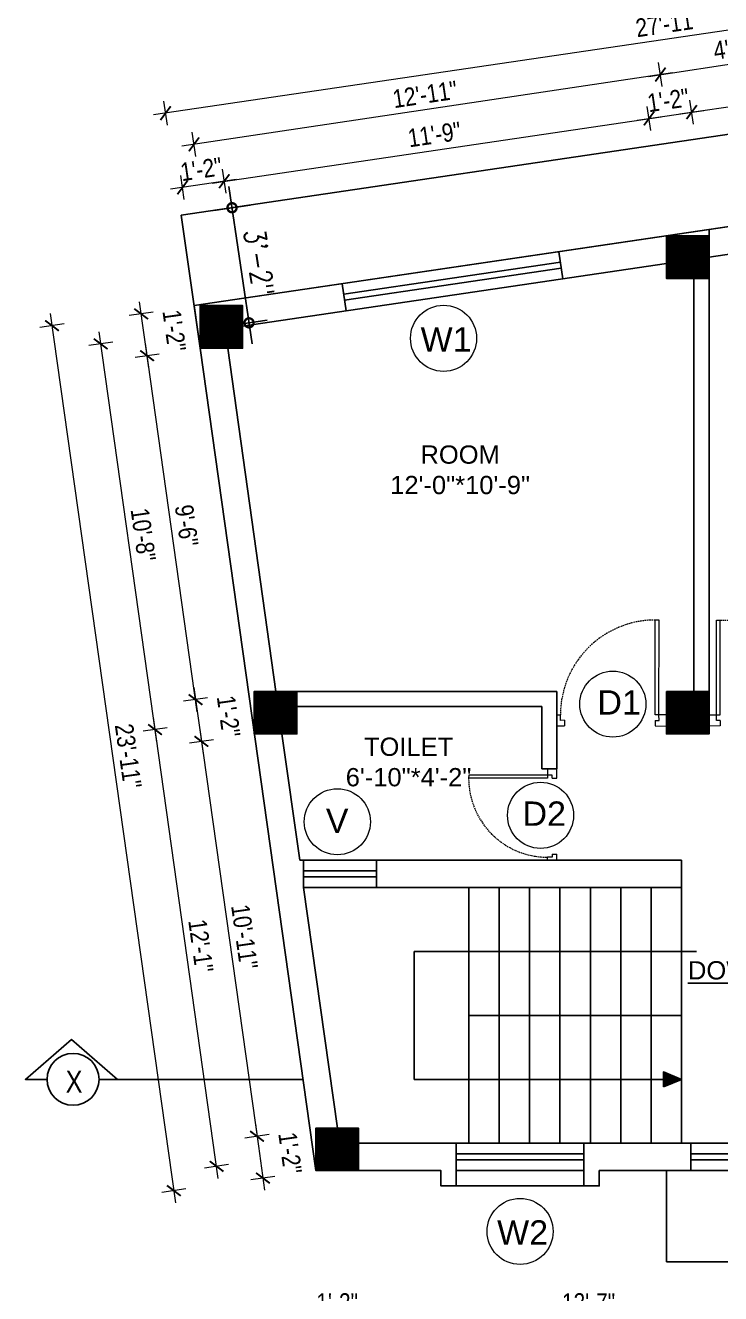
# Model space of a CAD drawing. Header units: inches. Extents: x -9985691 to 3643, y -3270716 to 4788.
# Drawn here: x -4972237.5 to -4972008.9, y -3262200.2 to -3261783.4 of the extents above; entities that cross this region are included whole.
import ezdxf

# ---------------------------------------------------------------- set-up
doc = ezdxf.new("R2010")
doc.units = ezdxf.units.IN
doc.header["$LTSCALE"] = 2
doc.header["$MEASUREMENT"] = 0
doc.header["$PDMODE"] = 34
doc.linetypes.add('HIDDEN', pattern=[0.375, 0.25, -0.125])
doc.layers.get('0').update_dxf_attribs({"linetype": 'CONTINUOUS'})
doc.layers.get('DEFPOINTS').update_dxf_attribs({"color": 141, "linetype": 'CONTINUOUS'})
doc.layers.add('A-Hatch', color=7, linetype='CONTINUOUS')
for name, color, linetype, lineweight in [('Annotate-Lite.w', 177, 'CONTINUOUS', 9), ('DIM 1-100', 4, 'CONTINUOUS', 13), ('Door-Window.w', 4, 'CONTINUOUS', 15), ('TEXT', 181, 'CONTINUOUS', 25)]:
    doc.layers.add(name, color=color, linetype=linetype, lineweight=lineweight)
doc.styles.add('ARAIL', font='ARIALN.TTF')
doc.styles.add('arial.', font='arial.ttf')
doc.styles.add('gaurav', font='arial.ttf')
doc.styles.add('ROMANS', font='Romans.shx', dxfattribs={"width": 0.8})
doc.styles.get("Standard").update_dxf_attribs({"font": 'ARIALN.TTF'})
doc.dimstyles.new('1 by 96', dxfattribs={"dimtxt": 6, "dimasz": 4, "dimexe": 4, "dimexo": 4, "dimgap": 2, "dimtad": 1, "dimdec": 0, "dimzin": 0, "dimdsep": 46, "dimlunit": 4, "dimtxsty": 'Standard', "dimblk": 'ARCHTICK', "dimcen": 0, "dimdle": 4, "dimadec": 0, "dimazin": 0, "dimtfac": 1, "dimtdec": 0, "dimtix": 1, "dimtofl": 0, "dimtmove": 1, "dimatfit": 3, "dimldrblk": 'ARCHTICK', "dimfxl": 4, "dimfxlon": 1, "dimtolj": 1, "dimtzin": 0, "dimlwd": -1, "dimlwe": -1, "dimarcsym": 0})
doc.dimstyles.new('8 SCALE', dxfattribs={"dimscale": 0, "dimtxt": 7, "dimasz": 6, "dimexe": 6, "dimexo": 2, "dimgap": 2, "dimtad": 1, "dimdec": 0, "dimzin": 0, "dimdsep": 46, "dimlunit": 4, "dimtxsty": 'ROMANS', "dimblk": 'DOTSMALL', "dimcen": 0, "dimdle": 7, "dimclrd": 8, "dimclre": 8, "dimclrt": 3, "dimadec": 0, "dimazin": 0, "dimtfac": 1, "dimtdec": 0, "dimtofl": 0, "dimtmove": 2, "dimatfit": 3, "dimfxl": 6, "dimfxlon": 1, "dimtolj": 1, "dimtzin": 0, "dimarcsym": 0})

# ---------------------------------------------------------------- blocks, each defined once
blk = doc.blocks.new('3-0')
at = {"ltscale": 3}
for p, q in [((11063.05, 10097.68), (11065.97, 10099.9)), ((11063.05, 10097.68), (11064.53, 10095.73)), ((11065.99, 10096.84), (11064.53, 10095.73)), ((11065.25, 10097.81), (11066.71, 10098.92)), ((11065.99, 10096.84), (11065.25, 10097.81)), ((11065.97, 10099.9), (11066.71, 10098.92)), ((11085.5, 10074.13), (11110.32, 10092.96)), ((11086.24, 10073.15), (11111.05, 10091.97)), ((11111.05, 10091.97), (11110.32, 10092.96)), ((11084.04, 10073.02), (11082.57, 10071.91)), ((11082.57, 10071.91), (11084.79, 10068.98)), ((11084.04, 10073.02), (11084.78, 10072.04)), ((11084.78, 10072.04), (11086.24, 10073.15)), ((11084.79, 10068.98), (11087.72, 10071.2)), ((11086.24, 10073.15), (11085.5, 10074.13)), ((11087.72, 10071.2), (11086.24, 10073.15))]:
    blk.add_line(p, q, dxfattribs=at)
at = {"layer": 'Door-Window.w', "color": 9, "linetype": 'HIDDEN', "lineweight": 18}
blk.add_arc((11085.5, 10074.13), 31.16, 37.1906, 127.1465, dxfattribs=at)
blk = doc.blocks.new('_ArchTick')
at = {"color": 0, "linetype": 'ByBlock', "const_width": 0.15}
blk.add_lwpolyline([(-0.5, -0.5), (0.5, 0.5)], dxfattribs=at)
blk = doc.blocks.new('*D383')
at = {"layer": 'DEFPOINTS', "color": 0, "ltscale": 0.5, "transparency": 16777216}
for p in [(-4972141.99, -3262159.74), (-4972127.99, -3262159.74), (-4972127.99, -3262208.03)]:
    blk.add_point(p, dxfattribs=at)
at = {"layer": 'DIM 1-100', "color": 0, "ltscale": 0.5, "transparency": 16777216}
for p, q in [((-4972141.99, -3262204.03), (-4972141.99, -3262212.03)), ((-4972127.99, -3262204.03), (-4972127.99, -3262212.03)), ((-4972145.99, -3262208.03), (-4972123.99, -3262208.03))]:
    blk.add_line(p, q, dxfattribs=at)
at = {"layer": 'DIM 1-100', "color": 0, "ltscale": 0.5, "transparency": 16777216, "xscale": 4, "yscale": 4, "zscale": 4, "rotation": 180}
blk.add_blockref('_ArchTick', (-4972141.99, -3262208.03), dxfattribs=at)
at = {"layer": 'DIM 1-100', "color": 0, "ltscale": 0.5, "transparency": 16777216, "xscale": 4, "yscale": 4, "zscale": 4}
blk.add_blockref('_ArchTick', (-4972127.99, -3262208.03), dxfattribs=at)
at = {"layer": 'DIM 1-100', "color": 0, "ltscale": 0.5, "transparency": 16777216, "insert": (-4972134.99, -3262203.02), "char_height": 6, "attachment_point": 5}
blk.add_mtext('\\A1;1\'-2"', dxfattribs=at)
blk = doc.blocks.new('*D384')
at = {"layer": 'DEFPOINTS', "color": 0, "ltscale": 0.5, "transparency": 16777216}
for p in [(-4972127.99, -3262159.74), (-4971976.75, -3262159.74), (-4971976.75, -3262208.03)]:
    blk.add_point(p, dxfattribs=at)
at = {"layer": 'DIM 1-100', "color": 0, "ltscale": 0.5, "transparency": 16777216}
for p, q in [((-4972127.99, -3262204.03), (-4972127.99, -3262212.03)), ((-4971976.75, -3262204.03), (-4971976.75, -3262212.03)), ((-4972131.99, -3262208.03), (-4971972.75, -3262208.03))]:
    blk.add_line(p, q, dxfattribs=at)
at = {"layer": 'DIM 1-100', "color": 0, "ltscale": 0.5, "transparency": 16777216, "xscale": 4, "yscale": 4, "zscale": 4, "rotation": 180}
blk.add_blockref('_ArchTick', (-4972127.99, -3262208.03), dxfattribs=at)
at = {"layer": 'DIM 1-100', "color": 0, "ltscale": 0.5, "transparency": 16777216, "xscale": 4, "yscale": 4, "zscale": 4}
blk.add_blockref('_ArchTick', (-4971976.75, -3262208.03), dxfattribs=at)
at = {"layer": 'DIM 1-100', "color": 0, "ltscale": 0.5, "transparency": 16777216, "insert": (-4972052.37, -3262203.02), "char_height": 6, "attachment_point": 5}
blk.add_mtext('\\A1;12\'-7"', dxfattribs=at)
blk = doc.blocks.new('*D388')
at = {"layer": 'DEFPOINTS', "color": 0, "ltscale": 0.5, "transparency": 16777216}
for p in [(-4972180.06, -3261889.5), (-4972197.46, -3261891.95), (-4972162.21, -3262002.24)]:
    blk.add_point(p, dxfattribs=at)
at = {"layer": 'DIM 1-100', "color": 0, "ltscale": 0.5, "transparency": 16777216}
for p, q in [((-4972180.98, -3262008.92), (-4972198.02, -3261887.99)), ((-4972193.5, -3261891.39), (-4972201.42, -3261892.51)), ((-4972177.58, -3262004.41), (-4972185.5, -3262005.52))]:
    blk.add_line(p, q, dxfattribs=at)
at = {"layer": 'DIM 1-100', "color": 0, "ltscale": 0.5, "transparency": 16777216, "xscale": 4, "yscale": 4, "zscale": 4}
for p, rotation in [((-4972197.46, -3261891.95), 98.01894551880068), ((-4972181.54, -3262004.96), 278.0189455188006)]:
    blk.add_blockref('_ArchTick', p, dxfattribs=dict(at, rotation=rotation))
at = {"layer": 'DIM 1-100', "color": 0, "ltscale": 0.5, "transparency": 16777216, "insert": (-4972184.49, -3261947.75), "char_height": 6, "attachment_point": 5, "rotation": 278.0189}
blk.add_mtext('\\A1;9\'-6"', dxfattribs=at)
blk = doc.blocks.new('*D389')
at = {"layer": 'DEFPOINTS', "color": 0, "ltscale": 0.5, "transparency": 16777216}
for p in [(-4972180.06, -3261875.5), (-4972199.4, -3261878.22), (-4972180.06, -3261889.5)]:
    blk.add_point(p, dxfattribs=at)
at = {"layer": 'DIM 1-100', "color": 0, "ltscale": 0.5, "transparency": 16777216}
for p, q in [((-4972195.43, -3261877.66), (-4972203.36, -3261878.78)), ((-4972196.9, -3261895.91), (-4972199.95, -3261874.26)), ((-4972193.5, -3261891.39), (-4972201.42, -3261892.51))]:
    blk.add_line(p, q, dxfattribs=at)
at = {"layer": 'DIM 1-100', "color": 0, "ltscale": 0.5, "transparency": 16777216, "xscale": 4, "yscale": 4, "zscale": 4}
for p, rotation in [((-4972199.4, -3261878.22), 98.01894551880068), ((-4972197.46, -3261891.95), 278.0189455188006)]:
    blk.add_blockref('_ArchTick', p, dxfattribs=dict(at, rotation=rotation))
at = {"layer": 'DIM 1-100', "color": 0, "ltscale": 0.5, "transparency": 16777216, "insert": (-4972188.5, -3261883.69), "char_height": 6, "attachment_point": 5, "rotation": 278.0189}
blk.add_mtext('\\A1;1\'-2"', dxfattribs=at)
blk = doc.blocks.new('*D390')
at = {"layer": 'DEFPOINTS', "color": 0, "ltscale": 0.5, "transparency": 16777216}
for p in [(-4972162.21, -3262002.24), (-4972179.61, -3262018.69), (-4972162.21, -3262016.24)]:
    blk.add_point(p, dxfattribs=at)
at = {"layer": 'DIM 1-100', "color": 0, "ltscale": 0.5, "transparency": 16777216}
for p, q in [((-4972182.1, -3262001), (-4972179.05, -3262022.65)), ((-4972177.58, -3262004.41), (-4972185.5, -3262005.52)), ((-4972175.65, -3262018.13), (-4972183.57, -3262019.25))]:
    blk.add_line(p, q, dxfattribs=at)
at = {"layer": 'DIM 1-100', "color": 0, "ltscale": 0.5, "transparency": 16777216, "xscale": 4, "yscale": 4, "zscale": 4}
for p, rotation in [((-4972181.54, -3262004.96), 98.01894551880068), ((-4972179.61, -3262018.69), 278.0189455188006)]:
    blk.add_blockref('_ArchTick', p, dxfattribs=dict(at, rotation=rotation))
at = {"layer": 'DIM 1-100', "color": 0, "ltscale": 0.5, "transparency": 16777216, "insert": (-4972170.65, -3262010.43), "char_height": 6, "attachment_point": 5, "rotation": 278.0189}
blk.add_mtext('\\A1;1\'-2"', dxfattribs=at)
blk = doc.blocks.new('*D391')
at = {"layer": 'DEFPOINTS', "color": 0, "ltscale": 0.5, "transparency": 16777216}
for p in [(-4972162.21, -3262016.24), (-4972161.32, -3262148.46), (-4972141.99, -3262145.74)]:
    blk.add_point(p, dxfattribs=at)
at = {"layer": 'DIM 1-100', "color": 0, "ltscale": 0.5, "transparency": 16777216}
for p, q in [((-4972180.16, -3262014.73), (-4972160.77, -3262152.42)), ((-4972175.65, -3262018.13), (-4972183.57, -3262019.25)), ((-4972157.36, -3262147.91), (-4972165.29, -3262149.02))]:
    blk.add_line(p, q, dxfattribs=at)
at = {"layer": 'DIM 1-100', "color": 0, "ltscale": 0.5, "transparency": 16777216, "xscale": 4, "yscale": 4, "zscale": 4}
for p, rotation in [((-4972179.61, -3262018.69), 98.01894551880068), ((-4972161.32, -3262148.46), 278.0189455188006)]:
    blk.add_blockref('_ArchTick', p, dxfattribs=dict(at, rotation=rotation))
at = {"layer": 'DIM 1-100', "color": 0, "ltscale": 0.5, "transparency": 16777216, "insert": (-4972165.45, -3262082.87), "char_height": 6, "attachment_point": 5, "rotation": 278.0189}
blk.add_mtext('\\A1;10\'-11"', dxfattribs=at)
blk = doc.blocks.new('*D392')
at = {"layer": 'DEFPOINTS', "color": 0, "ltscale": 0.5, "transparency": 16777216}
for p in [(-4972141.99, -3262145.74), (-4972141.99, -3262159.74), (-4972159.39, -3262162.19)]:
    blk.add_point(p, dxfattribs=at)
at = {"layer": 'DIM 1-100', "color": 0, "ltscale": 0.5, "transparency": 16777216}
for p, q in [((-4972161.88, -3262144.5), (-4972158.83, -3262166.15)), ((-4972157.36, -3262147.91), (-4972165.29, -3262149.02)), ((-4972155.43, -3262161.63), (-4972163.35, -3262162.75))]:
    blk.add_line(p, q, dxfattribs=at)
at = {"layer": 'DIM 1-100', "color": 0, "ltscale": 0.5, "transparency": 16777216, "xscale": 4, "yscale": 4, "zscale": 4}
for p, rotation in [((-4972161.32, -3262148.46), 98.01894551880068), ((-4972159.39, -3262162.19), 278.0189455188006)]:
    blk.add_blockref('_ArchTick', p, dxfattribs=dict(at, rotation=rotation))
at = {"layer": 'DIM 1-100', "color": 0, "ltscale": 0.5, "transparency": 16777216, "insert": (-4972150.43, -3262153.93), "char_height": 6, "attachment_point": 5, "rotation": 278.0189}
blk.add_mtext('\\A1;1\'-2"', dxfattribs=at)
blk = doc.blocks.new('*D393')
at = {"layer": 'DEFPOINTS', "color": 0, "ltscale": 0.5, "transparency": 16777216}
for p in [(-4972155.21, -3262009.24), (-4972194.84, -3262014.82), (-4972134.99, -3262152.74)]:
    blk.add_point(p, dxfattribs=at)
at = {"layer": 'DIM 1-100', "color": 0, "ltscale": 0.5, "transparency": 16777216}
for p, q in [((-4972174.06, -3262162.28), (-4972195.39, -3262010.86)), ((-4972190.88, -3262014.26), (-4972198.8, -3262015.38)), ((-4972170.66, -3262157.76), (-4972178.58, -3262158.88))]:
    blk.add_line(p, q, dxfattribs=at)
at = {"layer": 'DIM 1-100', "color": 0, "ltscale": 0.5, "transparency": 16777216, "xscale": 4, "yscale": 4, "zscale": 4}
for p, rotation in [((-4972194.84, -3262014.82), 98.01894551876403), ((-4972174.62, -3262158.32), 278.018945518764)]:
    blk.add_blockref('_ArchTick', p, dxfattribs=dict(at, rotation=rotation))
at = {"layer": 'DIM 1-100', "color": 0, "ltscale": 0.5, "transparency": 16777216, "insert": (-4972179.76, -3262085.87), "char_height": 6, "attachment_point": 5, "rotation": 278.0189}
blk.add_mtext('\\A1;12\'-1"', dxfattribs=at)
blk = doc.blocks.new('*D394')
at = {"layer": 'DEFPOINTS', "color": 0, "ltscale": 0.5, "transparency": 16777216}
for p in [(-4972173.06, -3261882.5), (-4972212.69, -3261888.08), (-4972155.21, -3262009.24)]:
    blk.add_point(p, dxfattribs=at)
at = {"layer": 'DIM 1-100', "color": 0, "ltscale": 0.5, "transparency": 16777216}
for p, q in [((-4972194.28, -3262018.78), (-4972213.25, -3261884.12)), ((-4972208.73, -3261887.52), (-4972216.65, -3261888.64)), ((-4972190.88, -3262014.26), (-4972198.8, -3262015.38))]:
    blk.add_line(p, q, dxfattribs=at)
at = {"layer": 'DIM 1-100', "color": 0, "ltscale": 0.5, "transparency": 16777216, "xscale": 4, "yscale": 4, "zscale": 4}
for p, rotation in [((-4972212.69, -3261888.08), 98.01894551879886), ((-4972194.84, -3262014.82), 278.0189455187988)]:
    blk.add_blockref('_ArchTick', p, dxfattribs=dict(at, rotation=rotation))
at = {"layer": 'DIM 1-100', "color": 0, "ltscale": 0.5, "transparency": 16777216, "insert": (-4972198.75, -3261950.75), "char_height": 6, "attachment_point": 5, "rotation": 278.0189}
blk.add_mtext('\\A1;10\'-8"', dxfattribs=at)
blk = doc.blocks.new('*D395')
at = {"layer": 'DEFPOINTS', "color": 0, "ltscale": 0.5, "transparency": 16777216}
for p in [(-4972182.04, -3261875.5), (-4972141.99, -3262159.74), (-4972188.66, -3262166.32)]:
    blk.add_point(p, dxfattribs=at)
at = {"layer": 'DIM 1-100', "color": 0, "ltscale": 0.5, "transparency": 16777216}
for p, q in [((-4972229.27, -3261878.11), (-4972188.11, -3262170.28)), ((-4972224.75, -3261881.51), (-4972232.67, -3261882.63)), ((-4972184.7, -3262165.76), (-4972192.63, -3262166.87))]:
    blk.add_line(p, q, dxfattribs=at)
at = {"layer": 'DIM 1-100', "color": 0, "ltscale": 0.5, "transparency": 16777216, "xscale": 4, "yscale": 4, "zscale": 4}
for p, rotation in [((-4972228.71, -3261882.07), 98.01894551889016), ((-4972188.66, -3262166.32), 278.0189455188902)]:
    blk.add_blockref('_ArchTick', p, dxfattribs=dict(at, rotation=rotation))
at = {"layer": 'DIM 1-100', "color": 0, "ltscale": 0.5, "transparency": 16777216, "insert": (-4972203.67, -3262023.49), "char_height": 6, "attachment_point": 5, "rotation": 278.0189}
blk.add_mtext('\\A1;23\'-11"', dxfattribs=at)
blk = doc.blocks.new('*D396')
at = {"layer": 'DEFPOINTS', "color": 0, "ltscale": 0.5, "transparency": 16777216}
for p in [(-4972134.99, -3262152.74), (-4971969.76, -3262152.74), (-4971969.76, -3262223.37)]:
    blk.add_point(p, dxfattribs=at)
at = {"layer": 'DIM 1-100', "color": 0, "ltscale": 0.5, "transparency": 16777216}
for p, q in [((-4972134.99, -3262219.37), (-4972134.99, -3262227.37)), ((-4971969.76, -3262219.37), (-4971969.76, -3262227.37)), ((-4972138.99, -3262223.37), (-4971965.76, -3262223.37))]:
    blk.add_line(p, q, dxfattribs=at)
at = {"layer": 'DIM 1-100', "color": 0, "ltscale": 0.5, "transparency": 16777216, "xscale": 4, "yscale": 4, "zscale": 4, "rotation": 180}
blk.add_blockref('_ArchTick', (-4972134.99, -3262223.37), dxfattribs=at)
at = {"layer": 'DIM 1-100', "color": 0, "ltscale": 0.5, "transparency": 16777216, "xscale": 4, "yscale": 4, "zscale": 4}
blk.add_blockref('_ArchTick', (-4971969.76, -3262223.37), dxfattribs=at)
at = {"layer": 'DIM 1-100', "color": 0, "ltscale": 0.5, "transparency": 16777216, "insert": (-4972052.37, -3262218.31), "char_height": 6, "attachment_point": 5}
blk.add_mtext('\\A1;13\'-9"', dxfattribs=at)
blk = doc.blocks.new('*D398')
at = {"layer": 'DEFPOINTS', "color": 0, "ltscale": 0.5, "transparency": 16777216}
for p in [(-4972141.99, -3262159.74), (-4971838.01, -3262159.74), (-4971838.01, -3262238.71)]:
    blk.add_point(p, dxfattribs=at)
at = {"layer": 'DIM 1-100', "color": 0, "ltscale": 0.5, "transparency": 16777216}
for p, q in [((-4972141.99, -3262234.71), (-4972141.99, -3262242.71)), ((-4971838.01, -3262234.71), (-4971838.01, -3262242.71)), ((-4972145.99, -3262238.71), (-4971834.01, -3262238.71))]:
    blk.add_line(p, q, dxfattribs=at)
at = {"layer": 'DIM 1-100', "color": 0, "ltscale": 0.5, "transparency": 16777216, "xscale": 4, "yscale": 4, "zscale": 4, "rotation": 180}
blk.add_blockref('_ArchTick', (-4972141.99, -3262238.71), dxfattribs=at)
at = {"layer": 'DIM 1-100', "color": 0, "ltscale": 0.5, "transparency": 16777216, "xscale": 4, "yscale": 4, "zscale": 4}
blk.add_blockref('_ArchTick', (-4971838.01, -3262238.71), dxfattribs=at)
at = {"layer": 'DIM 1-100', "color": 0, "ltscale": 0.5, "transparency": 16777216, "insert": (-4971990, -3262233.64), "char_height": 6, "attachment_point": 5}
blk.add_mtext('\\A1;25\'-4"', dxfattribs=at)
blk = doc.blocks.new('*D407')
at = {"layer": 'DEFPOINTS', "color": 0, "ltscale": 0.5, "transparency": 16777216}
for p in [(-4972032.46, -3261813.98), (-4972026.76, -3261852.56), (-4972166.06, -3261875.5)]:
    blk.add_point(p, dxfattribs=at)
at = {"layer": 'DIM 1-100', "color": 0, "ltscale": 0.5, "transparency": 16777216}
for p, q in [((-4972031.87, -3261817.94), (-4972033.04, -3261810.02)), ((-4972176.06, -3261835.2), (-4972028.5, -3261813.4)), ((-4972171.52, -3261838.57), (-4972172.69, -3261830.65))]:
    blk.add_line(p, q, dxfattribs=at)
at = {"layer": 'DIM 1-100', "color": 0, "ltscale": 0.5, "transparency": 16777216, "xscale": 4, "yscale": 4, "zscale": 4}
for p, rotation in [((-4972032.46, -3261813.98), 8.403880657175328), ((-4972172.1, -3261834.61), 188.4038806571753)]:
    blk.add_blockref('_ArchTick', p, dxfattribs=dict(at, rotation=rotation))
at = {"layer": 'DIM 1-100', "color": 0, "ltscale": 0.5, "transparency": 16777216, "insert": (-4972103.02, -3261819.29), "char_height": 6, "attachment_point": 5, "rotation": 8.4039}
blk.add_mtext('\\A1;11\'-9"', dxfattribs=at)
blk = doc.blocks.new('*D408')
at = {"layer": 'DEFPOINTS', "color": 0, "ltscale": 0.5, "transparency": 16777216}
for p in [(-4972018.46, -3261811.91), (-4972026.76, -3261852.56), (-4972012.76, -3261850.49)]:
    blk.add_point(p, dxfattribs=at)
at = {"layer": 'DIM 1-100', "color": 0, "ltscale": 0.5, "transparency": 16777216}
for p, q in [((-4972036.41, -3261814.56), (-4972014.5, -3261811.33)), ((-4972031.87, -3261817.94), (-4972033.04, -3261810.02)), ((-4972017.87, -3261815.87), (-4972019.04, -3261807.95))]:
    blk.add_line(p, q, dxfattribs=at)
at = {"layer": 'DIM 1-100', "color": 0, "ltscale": 0.5, "transparency": 16777216, "xscale": 4, "yscale": 4, "zscale": 4}
for p, rotation in [((-4972032.46, -3261813.98), 188.4038806571753), ((-4972018.46, -3261811.91), 8.403880657175328)]:
    blk.add_blockref('_ArchTick', p, dxfattribs=dict(at, rotation=rotation))
at = {"layer": 'DIM 1-100', "color": 0, "ltscale": 0.5, "transparency": 16777216, "insert": (-4972026.19, -3261807.99), "char_height": 6, "attachment_point": 5, "rotation": 8.4039}
blk.add_mtext('\\A1;1\'-2"', dxfattribs=at)
blk = doc.blocks.new('*D409')
at = {"layer": 'DEFPOINTS', "color": 0, "ltscale": 0.5, "transparency": 16777216}
for p in [(-4971982.46, -3261806.59), (-4971976.76, -3261845.17), (-4972012.76, -3261850.49)]:
    blk.add_point(p, dxfattribs=at)
at = {"layer": 'DIM 1-100', "color": 0, "ltscale": 0.5, "transparency": 16777216}
for p, q in [((-4971981.87, -3261810.55), (-4971983.04, -3261802.64)), ((-4972022.41, -3261812.5), (-4971978.5, -3261806.01)), ((-4972017.87, -3261815.87), (-4972019.04, -3261807.95))]:
    blk.add_line(p, q, dxfattribs=at)
at = {"layer": 'DIM 1-100', "color": 0, "ltscale": 0.5, "transparency": 16777216, "xscale": 4, "yscale": 4, "zscale": 4}
for p, rotation in [((-4971982.46, -3261806.59), 8.403880657175328), ((-4972018.46, -3261811.91), 188.4038806571753)]:
    blk.add_blockref('_ArchTick', p, dxfattribs=dict(at, rotation=rotation))
at = {"layer": 'DIM 1-100', "color": 0, "ltscale": 0.5, "transparency": 16777216, "insert": (-4972001.2, -3261804.24), "char_height": 6, "attachment_point": 5, "rotation": 8.4039}
blk.add_mtext("\\A1;3'", dxfattribs=at)
blk = doc.blocks.new('*D413')
at = {"layer": 'DEFPOINTS', "color": 0, "ltscale": 0.5, "transparency": 16777216}
for p in [(-4972185.8, -3261836.64), (-4972180.06, -3261875.5), (-4972166.06, -3261875.5)]:
    blk.add_point(p, dxfattribs=at)
at = {"layer": 'DIM 1-100', "color": 0, "ltscale": 0.5, "transparency": 16777216}
for p, q in [((-4972171.52, -3261838.57), (-4972172.69, -3261830.65)), ((-4972168.15, -3261834.03), (-4972189.76, -3261837.22)), ((-4972185.22, -3261840.59), (-4972186.39, -3261832.68))]:
    blk.add_line(p, q, dxfattribs=at)
at = {"layer": 'DIM 1-100', "color": 0, "ltscale": 0.5, "transparency": 16777216, "xscale": 4, "yscale": 4, "zscale": 4}
for p, rotation in [((-4972172.1, -3261834.61), 8.40388065717532), ((-4972185.8, -3261836.64), 188.4038806571753)]:
    blk.add_blockref('_ArchTick', p, dxfattribs=dict(at, rotation=rotation))
at = {"layer": 'DIM 1-100', "color": 0, "ltscale": 0.5, "transparency": 16777216, "insert": (-4972179.69, -3261830.66), "char_height": 6, "attachment_point": 5, "rotation": 8.4039}
blk.add_mtext('\\A1;1\'-2"', dxfattribs=at)
blk = doc.blocks.new('*D414')
at = {"layer": 'DEFPOINTS', "color": 0, "ltscale": 0.5, "transparency": 16777216}
for p in [(-4972182.04, -3261822.5), (-4972019.76, -3261859.56), (-4972173.06, -3261882.5)]:
    blk.add_point(p, dxfattribs=at)
at = {"layer": 'DIM 1-100', "color": 0, "ltscale": 0.5, "transparency": 16777216}
for p, q in [((-4972028.14, -3261803.51), (-4972029.33, -3261795.6)), ((-4972024.78, -3261798.96), (-4972186, -3261823.09)), ((-4972181.45, -3261826.45), (-4972182.63, -3261818.54))]:
    blk.add_line(p, q, dxfattribs=at)
at = {"layer": 'DIM 1-100', "color": 0, "ltscale": 0.5, "transparency": 16777216, "xscale": 4, "yscale": 4, "zscale": 4}
for p, rotation in [((-4972028.73, -3261799.56), 8.510423086332324), ((-4972182.04, -3261822.5), 188.5104230863323)]:
    blk.add_blockref('_ArchTick', p, dxfattribs=dict(at, rotation=rotation))
at = {"layer": 'DIM 1-100', "color": 0, "ltscale": 0.5, "transparency": 16777216, "insert": (-4972106.13, -3261806.07), "char_height": 6, "attachment_point": 5, "rotation": 8.5104}
blk.add_mtext('\\A1;12\'-11"', dxfattribs=at)
blk = doc.blocks.new('*D415')
at = {"layer": 'DEFPOINTS', "color": 0, "ltscale": 0.5, "transparency": 16777216}
for p in [(-4971978.75, -3261792.08), (-4971969.76, -3261852.17), (-4972019.76, -3261859.56)]:
    blk.add_point(p, dxfattribs=at)
at = {"layer": 'DIM 1-100', "color": 0, "ltscale": 0.5, "transparency": 16777216}
for p, q in [((-4971978.16, -3261796.03), (-4971979.34, -3261788.12)), ((-4972032.69, -3261800.15), (-4971974.79, -3261791.48)), ((-4972028.14, -3261803.51), (-4972029.33, -3261795.6))]:
    blk.add_line(p, q, dxfattribs=at)
at = {"layer": 'DIM 1-100', "color": 0, "ltscale": 0.5, "transparency": 16777216, "xscale": 4, "yscale": 4, "zscale": 4}
for p, rotation in [((-4971978.75, -3261792.08), 8.510423086327975), ((-4972028.73, -3261799.56), 188.510423086328)]:
    blk.add_blockref('_ArchTick', p, dxfattribs=dict(at, rotation=rotation))
at = {"layer": 'DIM 1-100', "color": 0, "ltscale": 0.5, "transparency": 16777216, "insert": (-4972004.49, -3261790.81), "char_height": 6, "attachment_point": 5, "rotation": 8.5104}
blk.add_mtext('\\A1;4\'-3"', dxfattribs=at)
blk = doc.blocks.new('*D417')
at = {"layer": 'DEFPOINTS', "color": 0, "ltscale": 0.5, "transparency": 16777216}
for p in [(-4972191.38, -3261812.25), (-4971850.32, -3261826.49), (-4972182.04, -3261875.5)]:
    blk.add_point(p, dxfattribs=at)
at = {"layer": 'DIM 1-100', "color": 0, "ltscale": 0.5, "transparency": 16777216}
for p, q in [((-4971859.08, -3261767.2), (-4971860.24, -3261759.28)), ((-4971855.7, -3261762.66), (-4972195.34, -3261812.83)), ((-4972190.8, -3261816.21), (-4972191.96, -3261808.29))]:
    blk.add_line(p, q, dxfattribs=at)
at = {"layer": 'DIM 1-100', "color": 0, "ltscale": 0.5, "transparency": 16777216, "xscale": 4, "yscale": 4, "zscale": 4}
for p, rotation in [((-4971859.66, -3261763.24), 8.403880655919362), ((-4972191.38, -3261812.25), 188.4038806559193)]:
    blk.add_blockref('_ArchTick', p, dxfattribs=dict(at, rotation=rotation))
at = {"layer": 'DIM 1-100', "color": 0, "ltscale": 0.5, "transparency": 16777216, "insert": (-4972026.25, -3261782.79), "char_height": 6, "attachment_point": 5, "rotation": 8.4039}
blk.add_mtext('\\A1;27\'-11"', dxfattribs=at)
blk = doc.blocks.new('_DOTSMALL')
at = {"color": 0, "linetype": 'ByBlock', "const_width": 0.5}
blk.add_lwpolyline([(-0.0625, 0, 1), (0.0625, 0, 1)], format="xyb", close=True, dxfattribs=at)
blk = doc.blocks.new('*D443')
at = {"color": 8, "lineweight": -2, "ltscale": 0.5, "transparency": 16777216}
for p, q in [((-4972170.56, -3261836.4), (-4972162.93, -3261888.08)), ((-4972175.47, -3261844.2), (-4972163.6, -3261842.45)), ((-4972169.89, -3261882.03), (-4972158.01, -3261880.27))]:
    blk.add_line(p, q, dxfattribs=at)
at = {"layer": 'DEFPOINTS', "color": 0, "ltscale": 0.5, "transparency": 16777216}
for p in [(-4972178.65, -3261844.67), (-4972163.95, -3261881.15), (-4972173.06, -3261882.5)]:
    blk.add_point(p, dxfattribs=at)
at = {"color": 8, "lineweight": -2, "ltscale": 0.5, "transparency": 16777216, "xscale": 6, "yscale": 6, "zscale": 6}
for p, rotation in [((-4972169.54, -3261843.33), 98.40388065600696), ((-4972163.95, -3261881.15), 278.4038806560069)]:
    blk.add_blockref('_DOTSMALL', p, dxfattribs=dict(at, rotation=rotation))
at = {"color": 3, "ltscale": 0.5, "transparency": 16777216, "insert": (-4972160.64, -3261861.34), "char_height": 7, "attachment_point": 5, "rotation": 278.4039, "style": 'ROMANS'}
blk.add_mtext('\\A1;3\'-2"', dxfattribs=at)

msp = doc.modelspace()

# ---------------------------------------------------------------- hatches: boundary and pattern name
at = {"layer": 'A-Hatch', "ltscale": 0.5}
h = msp.add_hatch(dxfattribs=at)
h.set_pattern_fill('ANSI31', color=256)
h.set_pattern_definition([(45, (119405.95657, -3447.08615), (-0.0883883476483, 0.0883883476483), [])])
h.paths.add_polyline_path([(-4972012.76, -3261852.56), (-4972026.76, -3261852.56), (-4972026.76, -3261866.56), (-4972012.76, -3261866.56)])
h = msp.add_hatch(dxfattribs=at)
h.set_pattern_fill('ANSI31', color=256)
h.set_pattern_definition([(45, (119252.64957, -3470.02655), (-0.0883883476483, 0.0883883476483), [])])
h.paths.add_polyline_path([(-4972166.06, -3261875.5), (-4972180.06, -3261875.5), (-4972180.06, -3261889.5), (-4972166.06, -3261889.5)])
h = msp.add_hatch(dxfattribs=at)
h.set_pattern_fill('ANSI31', color=256)
h.set_pattern_definition([(45, (119270.50487, -3596.76951), (-0.0883883476483, 0.0883883476483), [])])
h.paths.add_polyline_path([(-4972148.21, -3262002.24), (-4972162.21, -3262002.24), (-4972162.21, -3262016.24), (-4972148.21, -3262016.24)])
h = msp.add_hatch(dxfattribs=at)
h.set_pattern_fill('ANSI31', color=256)
h.set_pattern_definition([(45, (119405.95657, -3596.76951), (-0.0883883476483, 0.0883883476483), [])])
h.paths.add_polyline_path([(-4972012.76, -3262002.24), (-4972026.76, -3262002.24), (-4972026.76, -3262016.24), (-4972012.76, -3262016.24)])
h = msp.add_hatch(dxfattribs=at)
h.set_pattern_fill('ANSI31', color=256)
h.set_pattern_definition([(45, (119232.78117, -3309.51088), (-0.0883883476483, 0.0883883476483), [])])
h.paths.add_polyline_path([(-4972021.76, -3262129.74), (-4972027.68, -3262127.23), (-4972027.68, -3262132.25)])
h = msp.add_hatch(dxfattribs=at)
h.set_pattern_fill('ANSI31', color=256)
h.set_pattern_definition([(45, (119290.72087, -3740.26951), (-0.0883883476483, 0.0883883476483), [])])
h.paths.add_polyline_path([(-4972127.99, -3262145.74), (-4972141.99, -3262145.74), (-4972141.99, -3262159.74), (-4972127.99, -3262159.74)])

# ---------------------------------------------------------------- linework, layer by layer
at = {"ltscale": 0.5}
for p, q in [((-4971851.43, -3261796.33), (-4972186.22, -3261845.79)), ((-4972180.06, -3261889.5), (-4972186.22, -3261845.79)), ((-4972012.76, -3261850.49), (-4971976.76, -3261845.17)), ((-4972012.76, -3261852.56), (-4972012.76, -3261850.49)), ((-4972012.76, -3261859.59), (-4971976.76, -3261854.27)), ((-4972132.83, -3261871.77), (-4972061.6, -3261861.24)), ((-4972060.8, -3261866.68), (-4972062.11, -3261857.78)), ((-4972012.76, -3262006.74), (-4972012.76, -3261859.78)), ((-4972026.76, -3261861.65), (-4972166.06, -3261882.24)), ((-4972132.54, -3261873.74), (-4972061.31, -3261863.22)), ((-4972132.02, -3261877.21), (-4972133.34, -3261868.3)), ((-4972017.76, -3262002.24), (-4972017.76, -3261866.56)), ((-4972170.97, -3261889.5), (-4972155.09, -3262002.24)), ((-4972148.21, -3262002.24), (-4972062.76, -3262002.24)), ((-4972062.76, -3262027.74), (-4972062.76, -3262002.24)), ((-4972148.21, -3262007.24), (-4972067.76, -3262007.24)), ((-4972067.76, -3262027.74), (-4972067.76, -3262007.24)), ((-4972153.12, -3262016.24), (-4972147.27, -3262057.74)), ((-4972062.76, -3262027.74), (-4972067.76, -3262027.74)), ((-4972147.27, -3262057.74), (-4972021.76, -3262057.74)), ((-4972146.01, -3262066.74), (-4972146.01, -3262057.74)), ((-4972122.01, -3262061.24), (-4972146.01, -3262061.24)), ((-4972122.01, -3262066.74), (-4972122.01, -3262057.74)), ((-4972021.76, -3262057.74), (-4972021.76, -3262066.74)), ((-4972122.01, -3262063.24), (-4972146.01, -3262063.24)), ((-4972146.01, -3262066.74), (-4972134.88, -3262145.74)), ((-4972146.01, -3262066.74), (-4972021.76, -3262066.74)), ((-4972091.76, -3262108.74), (-4972091.76, -3262066.74)), ((-4972081.76, -3262108.74), (-4972081.76, -3262066.74)), ((-4972071.76, -3262108.74), (-4972071.76, -3262066.74)), ((-4972061.76, -3262108.74), (-4972061.76, -3262066.74)), ((-4972051.76, -3262108.74), (-4972051.76, -3262066.74)), ((-4972041.76, -3262108.74), (-4972041.76, -3262066.74)), ((-4972031.76, -3262108.74), (-4972031.76, -3262066.74)), ((-4972021.76, -3262108.74), (-4972021.76, -3262066.74)), ((-4972016.91, -3262087.74), (-4972109.69, -3262087.74)), ((-4972109.69, -3262087.74), (-4972109.69, -3262129.74)), ((-4972091.76, -3262150.74), (-4972091.76, -3262108.74)), ((-4972091.76, -3262108.74), (-4972021.76, -3262108.74)), ((-4972081.76, -3262150.74), (-4972081.76, -3262108.74)), ((-4972071.76, -3262150.74), (-4972071.76, -3262108.74)), ((-4972061.76, -3262150.74), (-4972061.76, -3262108.74)), ((-4972051.76, -3262150.74), (-4972051.76, -3262108.74)), ((-4972041.76, -3262150.74), (-4972041.76, -3262108.74)), ((-4972031.76, -3262150.74), (-4972031.76, -3262108.74)), ((-4972021.76, -3262150.74), (-4972021.76, -3262108.74)), ((-4972021.76, -3262129.74), (-4972027.68, -3262127.23)), ((-4972027.68, -3262132.25), (-4972027.68, -3262127.23)), ((-4972109.69, -3262129.74), (-4972027.68, -3262129.74)), ((-4972021.76, -3262129.74), (-4972027.68, -3262132.25)), ((-4972127.99, -3262150.74), (-4971976.76, -3262150.74)), ((-4972095.87, -3262159.74), (-4972095.87, -3262150.74)), ((-4972053.87, -3262159.74), (-4972053.87, -3262150.74)), ((-4972018.76, -3262150.74), (-4972018.76, -3262159.74)), ((-4972053.87, -3262154.24), (-4972095.87, -3262154.24)), ((-4972053.87, -3262156.24), (-4972095.87, -3262156.24)), ((-4972018.76, -3262154.24), (-4971976.78, -3262154.24)), ((-4972018.76, -3262156.24), (-4971976.76, -3262156.24)), ((-4972100.87, -3262159.74), (-4972127.99, -3262159.74)), ((-4972100.87, -3262159.74), (-4972100.87, -3262164.74)), ((-4972095.87, -3262164.74), (-4972095.87, -3262159.74)), ((-4972053.87, -3262159.74), (-4972053.87, -3262164.74)), ((-4972048.87, -3262164.74), (-4972048.87, -3262159.74)), ((-4972026.76, -3262189.74), (-4972026.76, -3262159.74)), ((-4972100.87, -3262164.74), (-4972095.87, -3262164.74)), ((-4972053.87, -3262164.74), (-4972095.87, -3262164.74)), ((-4972053.87, -3262164.74), (-4972048.87, -3262164.74)), ((-4971836.9, -3262189.74), (-4972026.76, -3262189.74))]:
    msp.add_line(p, q, dxfattribs=at)
for points in [[(-4971850.32, -3261826.49), (-4972182.04, -3261875.5), (-4972141.99, -3262159.74), (-4972100.87, -3262159.74), (-4972100.87, -3262164.74), (-4972048.87, -3262164.74), (-4972048.87, -3262159.74), (-4971962.76, -3262159.74), (-4971962.76, -3262016.24), (-4971843.31, -3262016.24)], [(-4972026.76, -3261852.56), (-4972012.76, -3261852.56), (-4972012.76, -3261866.56), (-4972026.76, -3261866.56)], [(-4972180.06, -3261875.5), (-4972166.06, -3261875.5), (-4972166.06, -3261889.5), (-4972180.06, -3261889.5)], [(-4972162.21, -3262002.24), (-4972148.21, -3262002.24), (-4972148.21, -3262016.24), (-4972162.21, -3262016.24)], [(-4972026.76, -3262002.24), (-4972012.76, -3262002.24), (-4972012.76, -3262016.24), (-4972026.76, -3262016.24)], [(-4972141.99, -3262145.74), (-4972127.99, -3262145.74), (-4972127.99, -3262159.74), (-4972141.99, -3262159.74)]]:
    msp.add_lwpolyline(points, close=True, dxfattribs=at)
for points in [[(-4972012.76, -3261850.49), (-4972182.04, -3261875.5), (-4972141.99, -3262159.74), (-4972127.99, -3262159.74)], [(-4972095.87, -3262159.74), (-4972053.87, -3262159.74)], [(-4972048.87, -3262159.74), (-4971976.8, -3262159.74)]]:
    msp.add_lwpolyline(points, dxfattribs=at)
at = {"layer": 'Annotate-Lite.w', "ltscale": 0.005}
for centre in [(-4972100.02, -3261886.23), (-4972044.38, -3262006.44), (-4972068.14, -3262042.98), (-4972134.92, -3262045.1), (-4972074.87, -3262179.71)]:
    msp.add_circle(centre, 10.86, dxfattribs=at)
at = {"layer": 'TEXT'}
for points in [[(-4972230.33, -3262129.74), (-4972237.47, -3262129.74), (-4972222.33, -3262116.65), (-4972207.19, -3262129.74)], [(-4972146.22, -3262129.74), (-4972213.26, -3262129.74)]]:
    msp.add_lwpolyline(points, dxfattribs=at)
msp.add_circle((-4972221.79, -3262129.74), 8.53, dxfattribs=at)

# ---------------------------------------------------------------- block references
at = {"layer": 'Door-Window.w', "linetype": 'ByBlock'}
for p, xscale, yscale, zscale, rotation in [((-4970706.2, -3276927.36), 0.999791003999291, 0.9997910037636757, 0.9997910039624013, 52.80940477362314), ((-4973333.32, -3276927.36), -0.9997910039992908, 0.9997910037636757, 0.9997910039624013, 307.1905952263768), ((-4959633.19, -3260943.83), 0.8331589851548311, 0.8331589852459729, 0.8331589850765497, 142.7330628721138)]:
    msp.add_blockref('3-0', p, dxfattribs=dict(at, xscale=xscale, yscale=yscale, zscale=zscale, rotation=rotation))

# ---------------------------------------------------------------- texts
at = {"layer": 'Annotate-Lite.w', "ltscale": 0.005, "char_height": 8, "style": 'gaurav'}
for s, insert, attachment_point in [('W1', (-4972107.57, -3261882.58), 1), ('D1', (-4972049.46, -3262001.88), 1), ('D2', (-4972074.06, -3262038.43), 1), ('V', (-4972138.71, -3262048.75), 7), ('W2', (-4972082.42, -3262176.06), 1)]:
    msp.add_mtext_dynamic_manual_height_columns(s, width=8, gutter_width=100, heights=[0], dxfattribs=dict(at, insert=insert, attachment_point=attachment_point))
at = {"layer": 'TEXT', "lineweight": -2, "char_height": 6, "attachment_point": 5, "style": 'arial.'}
for s, insert in [('ROOM\\P12\'-0"*10\'-9"', (-4972094.57, -3261929.48)), ('TOILET\\P6\'-10"*4\'-2"', (-4972111.52, -3262025.49))]:
    msp.add_mtext_dynamic_manual_height_columns(s, width=45.7314, gutter_width=30, heights=[0], dxfattribs=dict(at, insert=insert))
at = {"layer": 'TEXT', "lineweight": -2, "insert": (-4972006.41, -3262093.95), "char_height": 6, "width": 26.6739, "attachment_point": 5, "style": 'arial.'}
msp.add_mtext('{\\LDOWN}', dxfattribs=at)
at = {"layer": 'TEXT', "insert": (-4972218.71, -3262126.9), "char_height": 7.2, "attachment_point": 3, "style": 'ARAIL'}
msp.add_mtext_dynamic_manual_height_columns('X', width=125.4648, gutter_width=90, heights=[0], dxfattribs=at)

# ---------------------------------------------------------------- dimensions: what is measured, and where the dimension line sits
at = {"ltscale": 0.5}
dim = msp.add_aligned_dim(p1=(-4972178.65, -3261844.67), p2=(-4972173.06, -3261882.5), distance=9.21, dimstyle='8 SCALE', override={"dimscale": 1}, dxfattribs=at)
dim.commit()
dim.dimension.update_dxf_attribs({"geometry": '*D443', "text_midpoint": (-4972160.64, -3261861.34)})
at = {"layer": 'DIM 1-100', "ltscale": 0.5}
for p1, p2, distance, picture, middle in [((-4971850.32, -3261826.49), (-4972182.04, -3261875.5), -63.94, '*D417', (-4972026.25, -3261782.79)), ((-4972019.76, -3261859.56), (-4972173.06, -3261882.5), -60.67, '*D414', (-4972106.13, -3261806.07)), ((-4972182.04, -3261875.5), (-4972141.99, -3262159.74), -47.13, '*D395', (-4972203.67, -3262023.49)), ((-4972134.99, -3262152.74), (-4972155.21, -3262009.24), 40.02, '*D393', (-4972179.76, -3262085.87))]:
    dim = msp.add_aligned_dim(p1=p1, p2=p2, distance=distance, dimstyle='1 by 96', dxfattribs=at)
    dim.commit()
    dim.dimension.update_dxf_attribs({"geometry": picture, "text_midpoint": middle})
for base, p1, p2, angle, picture, middle in [((-4971978.75, -3261792.08), (-4972019.76, -3261859.56), (-4971969.76, -3261852.17), 8.5104, '*D415', (-4972004.49, -3261790.81)), ((-4971982.46, -3261806.59), (-4972012.76, -3261850.49), (-4971976.76, -3261845.17), 188.4039, '*D409', (-4972001.2, -3261804.24)), ((-4972032.46, -3261813.98), (-4972166.06, -3261875.5), (-4972026.76, -3261852.56), 188.4039, '*D407', (-4972103.02, -3261819.29)), ((-4972212.69, -3261888.08), (-4972155.21, -3262009.24), (-4972173.06, -3261882.5), 278.0189, '*D394', (-4972198.75, -3261950.75)), ((-4972197.46, -3261891.95), (-4972162.21, -3262002.24), (-4972180.06, -3261889.5), 278.0189, '*D388', (-4972184.49, -3261947.75)), ((-4972161.32, -3262148.46), (-4972162.21, -3262016.24), (-4972141.99, -3262145.74), 278.0189, '*D391', (-4972165.45, -3262082.87))]:
    dim = msp.add_linear_dim(base=base, p1=p1, p2=p2, angle=angle, dimstyle='1 by 96', dxfattribs=at)
    dim.commit()
    dim.dimension.update_dxf_attribs({"geometry": picture, "text_midpoint": middle})
for base, p1, p2, angle, picture, middle in [((-4972018.46, -3261811.91), (-4972026.76, -3261852.56), (-4972012.76, -3261850.49), 188.4039, '*D408', (-4972025.46, -3261812.95)), ((-4972185.8, -3261836.64), (-4972166.06, -3261875.5), (-4972180.06, -3261875.5), 188.4039, '*D413', (-4972178.95, -3261835.62)), ((-4972199.4, -3261878.22), (-4972180.06, -3261889.5), (-4972180.06, -3261875.5), 278.0189, '*D389', (-4972193.47, -3261884.39)), ((-4972179.61, -3262018.69), (-4972162.21, -3262002.24), (-4972162.21, -3262016.24), 278.0189, '*D390', (-4972175.61, -3262011.13)), ((-4972159.39, -3262162.19), (-4972141.99, -3262145.74), (-4972141.99, -3262159.74), 278.0189, '*D392', (-4972155.39, -3262154.63))]:
    dim = msp.add_linear_dim(base=base, p1=p1, p2=p2, angle=angle, dimstyle='1 by 96', dxfattribs=at)
    dim.commit()
    dim.dimension.update_dxf_attribs({"geometry": picture, "text_midpoint": middle, "dimtype": 160})
for base, p1, p2, picture, middle in [((-4971969.76, -3262223.37), (-4972134.99, -3262152.74), (-4971969.76, -3262152.74), '*D396', (-4972052.37, -3262218.31)), ((-4971838.01, -3262238.71), (-4972141.99, -3262159.74), (-4971838.01, -3262159.74), '*D398', (-4971990, -3262233.64)), ((-4971976.75, -3262208.03), (-4972127.99, -3262159.74), (-4971976.75, -3262159.74), '*D384', (-4972052.37, -3262203.02))]:
    dim = msp.add_linear_dim(base=base, p1=p1, p2=p2, dimstyle='1 by 96', dxfattribs=at)
    dim.commit()
    dim.dimension.update_dxf_attribs({"geometry": picture, "text_midpoint": middle})
dim = msp.add_linear_dim(base=(-4972127.99, -3262208.03), p1=(-4972141.99, -3262159.74), p2=(-4972127.99, -3262159.74), dimstyle='1 by 96', dxfattribs=at)
dim.commit()
dim.dimension.update_dxf_attribs({"geometry": '*D383', "text_midpoint": (-4972134.99, -3262208.03), "dimtype": 160})

doc.saveas('drawing.dxf')
